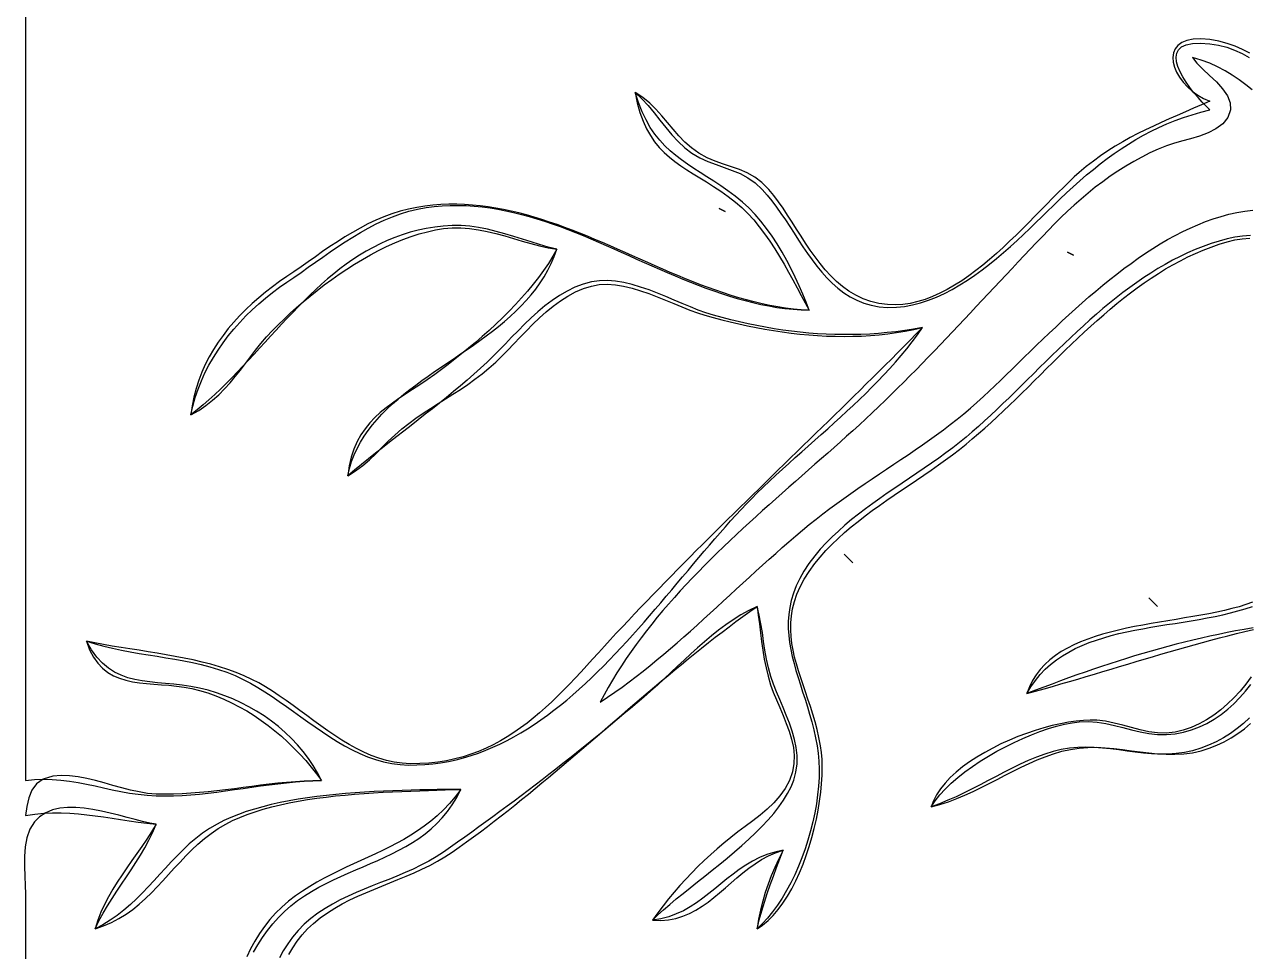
# Model space of a CAD drawing. Extents: x 0 to 411, y 0 to 483.
# Drawn here: x -0.1 to 140.4, y 96.4 to 202.8 of the extents above; entities that cross this region are included whole.
import ezdxf

# ---------------------------------------------------------------- set-up
doc = ezdxf.new("R2010")
doc.units = 0
for name, color, linetype in [('C18', 18, 'CONTINUOUS'), ('C27', 27, 'CONTINUOUS'), ('C39', 39, 'CONTINUOUS'), ('C49', 49, 'CONTINUOUS'), ('C59', 59, 'CONTINUOUS'), ('C7', 7, 'CONTINUOUS')]:
    doc.layers.add(name, color=color, linetype=linetype)

msp = doc.modelspace()

# ---------------------------------------------------------------- linework, layer by layer
at = {"layer": 'C18'}
msp.add_lwpolyline([(0, 483), (0, 116), (1.0402, 116.1177), (2.0642, 116.1608), (3.0745, 116.1387), (4.0734, 116.0609), (5.0634, 115.9371), (6.0468, 115.7767), (7.0261, 115.5892), (8.0037, 115.3843), (8.9819, 115.1713), (9.9632, 114.96), (10.9499, 114.7597), (11.9446, 114.58), (12.9496, 114.4304), (13.9672, 114.3206), (15, 114.26), (15.997, 114.2452), (16.9945, 114.2618), (17.9924, 114.3061), (18.9907, 114.3749), (19.9893, 114.4645), (20.9883, 114.5718), (21.9877, 114.6931), (22.9874, 114.825), (23.9873, 114.9642), (24.9876, 115.1073), (25.9881, 115.2507), (26.9889, 115.391), (27.9899, 115.5249), (28.9912, 115.6488), (29.9926, 115.7594), (30.9942, 115.8533), (31.996, 115.9269), (32.9979, 115.977), (34, 116), (33.5476, 116.8781), (33.0414, 117.7297), (32.4844, 118.5535), (31.8794, 119.3479), (31.2293, 120.1117), (30.5371, 120.8434), (29.8056, 121.5415), (29.0378, 122.2048), (28.2365, 122.8318), (27.4047, 123.421), (26.5453, 123.9712), (25.6612, 124.4808), (24.7552, 124.9486), (23.8303, 125.373), (22.8895, 125.7527), (21.9355, 126.0863), (20.9714, 126.3723), (20, 126.6095), (18.9843, 126.8037), (17.992, 126.9489), (17.0237, 127.0596), (16.0804, 127.1503), (15.1627, 127.2357), (14.2716, 127.3304), (13.4078, 127.449), (12.5722, 127.6061), (11.7656, 127.8162), (10.9888, 128.094), (10.2427, 128.4541), (9.528, 128.9111), (8.8455, 129.4796), (8.1961, 130.1742), (7.5807, 131.0094), (7, 132), (7.99, 131.6952), (8.9902, 131.427), (9.9988, 131.1898), (11.0142, 130.978), (12.0346, 130.7863), (13.0585, 130.6092), (14.0841, 130.4411), (15.1097, 130.2766), (16.1338, 130.1102), (17.1545, 129.9365), (18.1702, 129.7498), (19.1793, 129.5448), (20.18, 129.316), (21.1708, 129.0579), (22.1498, 128.7649), (23.1154, 128.4317), (24.0661, 128.0528), (25, 127.6226), (25.8392, 127.1838), (26.672, 126.7058), (27.4995, 126.1941), (28.3232, 125.6547), (29.1443, 125.0932), (29.9642, 124.5156), (30.7842, 123.9275), (31.6056, 123.3348), (32.4298, 122.7432), (33.2581, 122.1586), (34.0918, 121.5867), (34.9323, 121.0334), (35.7808, 120.5043), (36.6387, 120.0054), (37.5074, 119.5424), (38.3881, 119.121), (39.2822, 118.7471), (40.191, 118.4265), (41.1159, 118.1649), (42.0581, 117.9682), (43.019, 117.842), (44, 117.7924), (44.9371, 117.8026), (45.8619, 117.8509), (46.7748, 117.9363), (47.676, 118.0576), (48.5656, 118.214), (49.4439, 118.4044), (50.3112, 118.6278), (51.1676, 118.8832), (52.0133, 119.1695), (52.8487, 119.4858), (53.674, 119.8311), (54.4893, 120.2044), (55.2949, 120.6046), (56.091, 121.0307), (56.8778, 121.4817), (57.6557, 121.9567), (58.4248, 122.4546), (59.1853, 122.9744), (59.9375, 123.515), (60.6815, 124.0756), (61.4177, 124.655), (62.1463, 125.2523), (62.8674, 125.8664), (63.5813, 126.4964), (64.2883, 127.1413), (64.9885, 127.7999), (65.6822, 128.4714), (66.3697, 129.1547), (67.0511, 129.8488), (67.7267, 130.5526), (68.3966, 131.2653), (69.0613, 131.9857), (69.7207, 132.7129), (70.3753, 133.4459), (71.0252, 134.1836), (71.6706, 134.925), (72.3119, 135.6692), (72.9491, 136.4151), (73.5825, 137.1617), (74.2124, 137.908), (74.839, 138.653), (75.4626, 139.3957), (76.0832, 140.1351), (76.7013, 140.8701), (77.3169, 141.5998), (77.9304, 142.3231), (78.5419, 143.0391), (79.1517, 143.7467), (79.7601, 144.445), (80.3672, 145.1328), (80.9732, 145.8093), (81.5785, 146.4733), (82.1831, 147.1239), (82.7875, 147.7601), (83.3917, 148.3809), (83.9961, 148.9853), (84.7154, 149.6861), (85.4412, 150.3783), (86.1727, 151.063), (86.9087, 151.7412), (87.6485, 152.414), (88.3911, 153.0824), (89.1355, 153.7475), (89.881, 154.4104), (90.6264, 155.0722), (91.371, 155.7338), (92.1138, 156.3964), (92.8538, 157.0611), (93.5902, 157.7289), (94.322, 158.4008), (95.0483, 159.078), (95.7682, 159.7614), (96.4808, 160.4522), (97.1851, 161.1515), (97.8802, 161.8603), (98.5652, 162.5796), (99.2392, 163.3105), (99.9013, 164.0541), (100.5504, 164.8115), (101.1858, 165.5837), (101.8065, 166.3718), (102.4115, 167.1769), (103, 168), (101.9835, 167.8224), (100.9695, 167.6675), (99.9579, 167.535), (98.9486, 167.4246), (97.9412, 167.3361), (96.9359, 167.269), (95.9323, 167.2233), (94.9303, 167.1985), (93.9298, 167.1944), (92.9306, 167.2107), (91.9326, 167.2472), (90.9357, 167.3036), (89.9397, 167.3796), (88.9444, 167.4748), (87.9497, 167.5891), (86.9554, 167.7222), (85.9615, 167.8737), (84.9677, 168.0434), (83.9739, 168.231), (82.98, 168.4363), (81.9858, 168.6589), (80.9911, 168.8986), (79.9959, 169.1551), (79, 169.4282), (78.1393, 169.697), (77.2536, 170.0171), (76.3463, 170.3762), (75.4208, 170.762), (74.4804, 171.1622), (73.5285, 171.5644), (72.5685, 171.9563), (71.6037, 172.3256), (70.6375, 172.6599), (69.6733, 172.947), (68.7145, 173.1745), (67.7643, 173.3301), (66.8263, 173.4015), (65.9037, 173.3762), (65, 173.2422), (64.034, 172.9809), (63.1005, 172.6274), (62.1974, 172.1913), (61.3226, 171.6824), (60.4743, 171.1103), (59.6503, 170.4846), (58.8487, 169.8152), (58.0674, 169.1116), (57.3045, 168.3835), (56.5579, 167.6406), (55.8257, 166.8926), (55.1058, 166.1492), (54.3962, 165.42), (53.6949, 164.7148), (53, 164.0432), (52.2511, 163.3493), (51.49, 162.6641), (50.7176, 161.9868), (49.9353, 161.3168), (49.144, 160.6534), (48.3451, 159.9957), (47.5396, 159.3431), (46.7287, 158.695), (45.9135, 158.0505), (45.0953, 157.4089), (44.2753, 156.7697), (43.4544, 156.1319), (42.634, 155.495), (41.8151, 154.8582), (40.999, 154.2208), (40.1867, 153.5821), (39.3796, 152.9414), (38.5786, 152.2979), (37.785, 151.651), (37, 151), (37.1973, 151.8276), (37.4446, 152.6244), (37.7394, 153.3919), (38.0794, 154.1317), (38.4622, 154.8452), (38.8853, 155.5342), (39.3465, 156.2), (39.8434, 156.8443), (40.3735, 157.4687), (40.9346, 158.0745), (41.5242, 158.6635), (42.1399, 159.2372), (42.7794, 159.797), (43.4404, 160.3446), (44.1203, 160.8816), (44.817, 161.4094), (45.5279, 161.9295), (46.2508, 162.4437), (46.9831, 162.9533), (47.7227, 163.4601), (48.467, 163.9654), (49.2138, 164.4709), (49.9606, 164.978), (50.7051, 165.4885), (51.4448, 166.0037), (52.1775, 166.5253), (52.9007, 167.0548), (53.6121, 167.5938), (54.3093, 168.1438), (54.9899, 168.7063), (55.6516, 169.2829), (56.2919, 169.8752), (56.9086, 170.4847), (57.4991, 171.1129), (58.0612, 171.7615), (58.5925, 172.4319), (59.0906, 173.1257), (59.5531, 173.8444), (59.9777, 174.5897), (60.3619, 175.363), (60.7035, 176.1659), (61, 177), (60.023, 177.2462), (59.0398, 177.5267), (58.0511, 177.8302), (57.0574, 178.1453), (56.0593, 178.4607), (55.0574, 178.765), (54.0523, 179.0468), (53.0446, 179.2948), (52.0349, 179.4976), (51.0239, 179.6439), (50.012, 179.7223), (49, 179.7214), (47.9809, 179.653), (46.9889, 179.5397), (46.0231, 179.3831), (45.0825, 179.1848), (44.1661, 178.9465), (43.2729, 178.67), (42.4019, 178.3569), (41.5522, 178.0089), (40.7227, 177.6277), (39.9125, 177.215), (39.1207, 176.7725), (38.3461, 176.3018), (37.5879, 175.8047), (36.845, 175.2828), (36.1165, 174.7378), (35.4014, 174.1715), (34.6987, 173.5854), (34.0074, 172.9814), (33.3265, 172.361), (32.6551, 171.726), (31.9922, 171.078), (31.3368, 170.4188), (30.6879, 169.75), (30.0445, 169.0734), (29.4056, 168.3905), (28.7703, 167.7032), (28.1376, 167.013), (27.5065, 166.3217), (26.876, 165.6309), (26.2451, 164.9424), (25.6129, 164.2578), (24.9783, 163.5789), (24.3404, 162.9073), (23.6982, 162.2446), (23.0508, 161.5927), (22.397, 160.9531), (21.736, 160.3276), (21.0668, 159.7178), (20.3884, 159.1255), (19.6998, 158.5523), (19, 158), (19.2264, 158.9985), (19.5033, 159.9776), (19.8285, 160.9369), (20.2002, 161.8758), (20.6164, 162.7939), (21.0751, 163.6908), (21.5744, 164.566), (22.1122, 165.419), (22.6867, 166.2495), (23.2959, 167.0569), (23.9378, 167.8409), (24.6104, 168.601), (25.3118, 169.3366), (26.04, 170.0475), (26.7931, 170.733), (27.569, 171.3929), (28.3659, 172.0266), (29.1817, 172.6336), (30.0146, 173.2137), (30.828, 173.7696), (31.6471, 174.3416), (32.4724, 174.9251), (33.3046, 175.5152), (34.1441, 176.107), (34.9916, 176.6959), (35.8477, 177.277), (36.713, 177.8456), (37.588, 178.3968), (38.4734, 178.9258), (39.3697, 179.428), (40.2776, 179.8983), (41.1975, 180.3322), (42.1302, 180.7248), (43.0762, 181.0712), (44.0361, 181.3668), (45.0105, 181.6067), (46, 181.7862), (46.9333, 181.9049), (47.8621, 181.9852), (48.7865, 182.0286), (49.7068, 182.0364), (50.6232, 182.0103), (51.5357, 181.9518), (52.4447, 181.8623), (53.3504, 181.7433), (54.2528, 181.5963), (55.1523, 181.4229), (56.049, 181.2245), (56.9431, 181.0026), (57.8348, 180.7588), (58.7244, 180.4945), (59.6119, 180.2112), (60.4976, 179.9105), (61.3818, 179.5937), (62.2645, 179.2625), (63.146, 178.9184), (64.0265, 178.5628), (64.9061, 178.1972), (65.7852, 177.8231), (66.6638, 177.442), (67.5422, 177.0555), (68.4205, 176.665), (69.299, 176.272), (70.1779, 175.8781), (71.0573, 175.4847), (71.9375, 175.0933), (72.8186, 174.7054), (73.7008, 174.3226), (74.5844, 173.9462), (75.4695, 173.5779), (76.3564, 173.2192), (77.2452, 172.8714), (78.1361, 172.5362), (79.0293, 172.215), (79.925, 171.9093), (80.8234, 171.6206), (81.7248, 171.3504), (82.6292, 171.1003), (83.537, 170.8717), (84.4482, 170.6661), (85.3631, 170.485), (86.2819, 170.33), (87.2048, 170.2025), (88.132, 170.1039), (89.0636, 170.0359), (90, 170), (89.6435, 170.9169), (89.2573, 171.8579), (88.8414, 172.8159), (88.3958, 173.7834), (87.9206, 174.7535), (87.4159, 175.7187), (86.8817, 176.6719), (86.318, 177.6059), (85.7249, 178.5134), (85.1025, 179.3872), (84.4508, 180.2201), (83.7697, 181.0049), (83.0595, 181.7343), (82.3202, 182.4012), (81.4747, 183.0834), (80.6435, 183.7059), (79.8278, 184.2787), (79.0291, 184.8121), (78.2486, 185.3162), (77.4878, 185.8013), (76.7479, 186.2774), (76.0304, 186.7548), (75.3366, 187.2436), (74.6678, 187.754), (74.0255, 188.2963), (73.4109, 188.8805), (72.8254, 189.5168), (72.2704, 190.2155), (71.7472, 190.9867), (71.2572, 191.8406), (70.8018, 192.7873), (70.3822, 193.837), (70, 195), (70.7689, 194.2818), (71.4909, 193.4979), (72.1813, 192.6704), (72.8557, 191.8212), (73.5295, 190.9725), (74.2182, 190.1462), (74.9373, 189.3645), (75.7022, 188.6495), (76.5285, 188.0231), (77.4378, 187.4906), (78.3612, 187.067), (79.2915, 186.7129), (80.2213, 186.3892), (81.1435, 186.0565), (82.0507, 185.6757), (82.9357, 185.2074), (83.7913, 184.6126), (84.6103, 183.8518), (85.1692, 183.2193), (85.7097, 182.5486), (86.2351, 181.8456), (86.749, 181.1163), (87.2549, 180.367), (87.7563, 179.6034), (88.2566, 178.8318), (88.7594, 178.0582), (89.2683, 177.2885), (89.7866, 176.5289), (90.3178, 175.7854), (90.8656, 175.064), (91.4334, 174.3707), (92.0247, 173.7117), (92.6429, 173.0929), (93.2917, 172.5204), (93.9745, 172.0003), (94.6947, 171.5385), (95.456, 171.1412), (96.2618, 170.8144), (97.1155, 170.564), (98.0208, 170.3962), (98.9811, 170.317), (100, 170.3325), (100.9341, 170.4288), (101.8638, 170.5989), (102.7881, 170.838), (103.706, 171.1412), (104.6165, 171.5037), (105.5187, 171.9204), (106.4114, 172.3866), (107.2938, 172.8973), (108.1649, 173.4478), (109.0235, 174.033), (109.8688, 174.6483), (110.6997, 175.2885), (111.5153, 175.949), (112.3145, 176.6248), (113.0964, 177.311), (113.8599, 178.0027), (114.6041, 178.6952), (115.3279, 179.3834), (116.0304, 180.0626), (116.7106, 180.7278), (117.3674, 181.3742), (118, 181.9969), (118.764, 182.7392), (119.5284, 183.4636), (120.2944, 184.1696), (121.0637, 184.8565), (121.8375, 185.5236), (122.6172, 186.1704), (123.4044, 186.7962), (124.2005, 187.4004), (125.0068, 187.9823), (125.8247, 188.5413), (126.6558, 189.0768), (127.5014, 189.5882), (128.363, 190.0748), (129.2419, 190.536), (130.1396, 190.9711), (131.0575, 191.3796), (131.997, 191.7608), (132.9596, 192.1141), (133.9467, 192.4387), (134.9597, 192.7343), (136, 193), (135.5744, 193.4126), (135.1175, 193.8861), (134.6446, 194.4091), (134.1709, 194.9705), (133.7118, 195.5591), (133.2824, 196.1637), (132.898, 196.7731), (132.574, 197.3761), (132.3255, 197.9615), (132.1678, 198.5181), (132.1163, 199.0348), (132.1861, 199.5003), (132.3925, 199.9034), (132.7508, 200.2329), (133.2763, 200.4778), (133.9842, 200.6266), (134.8898, 200.6684), (136.0084, 200.5918), (136.9991, 200.4312), (137.9412, 200.1854), (138.8391, 199.8624), (139.6974, 199.4703), (140.5205, 199.0171)], dxfattribs=at)
at = {"layer": 'C27'}
msp.add_lwpolyline([(129, 137), (130, 136), (129, 137)], dxfattribs=at)
at = {"layer": 'C39'}
for points in [[(79.6667, 181.6667), (80.3333, 181.3333), (79.6666, 181.6666)], [(140.6612, 178.5839), (139.7623, 178.5155), (138.8748, 178.3877), (138, 178.1967), (137.0596, 177.9353), (136.1342, 177.6413), (135.2232, 177.316), (134.3263, 176.9606), (133.4428, 176.5764), (132.5724, 176.1646), (131.7145, 175.7265), (130.8686, 175.2635), (130.0344, 174.7767), (129.2112, 174.2675), (128.3986, 173.7371), (127.5962, 173.1867), (126.8034, 172.6177), (126.0198, 172.0313), (125.2449, 171.4288), (124.4782, 170.8115), (123.7192, 170.1806), (122.9674, 169.5374), (122.2224, 168.8832), (121.4837, 168.2192), (120.7508, 167.5467), (120.0231, 166.867), (119.3004, 166.1814), (118.5819, 165.4911), (117.8674, 164.7974), (117.1562, 164.1015), (116.4479, 163.4048), (115.7421, 162.7085), (115.0382, 162.0138), (114.3357, 161.3221), (113.6343, 160.6346), (112.9333, 159.9526), (112.2323, 159.2774), (111.5309, 158.6102), (110.8285, 157.9522), (110.1247, 157.3049), (109.419, 156.6694), (108.7109, 156.047), (108, 155.439), (107.2468, 154.8209), (106.4715, 154.2144), (105.6769, 153.6178), (104.8657, 153.0292), (104.0407, 152.4469), (103.2048, 151.8692), (102.3608, 151.2943), (101.5115, 150.7205), (100.6596, 150.146), (99.8081, 149.569), (98.9598, 148.9878), (98.1173, 148.4006), (97.2836, 147.8057), (96.4615, 147.2014), (95.6537, 146.5858), (94.8631, 145.9573), (94.0926, 145.314), (93.3448, 144.6543), (92.6226, 143.9763), (91.9289, 143.2784), (91.2665, 142.5587), (90.6381, 141.8155), (89.9649, 140.929), (89.3873, 140.0575), (88.9002, 139.1997), (88.4984, 138.354), (88.1769, 137.5191), (87.9306, 136.6937), (87.7543, 135.8762), (87.6429, 135.0653), (87.5914, 134.2596), (87.5945, 133.4577), (87.6473, 132.6582), (87.7445, 131.8597), (87.8811, 131.0607), (88.0519, 130.26), (88.2519, 129.456), (88.476, 128.6475), (88.719, 127.8329), (88.9757, 127.0109), (89.2412, 126.1801), (89.5103, 125.3391), (89.7779, 124.4864), (90.0389, 123.6208), (90.2881, 122.7407), (90.5205, 121.8448), (90.7309, 120.9317), (90.9143, 120), (91.0388, 119.1424), (91.1149, 118.2447), (91.1439, 117.3118), (91.1273, 116.3488), (91.0664, 115.3606), (90.9627, 114.3524), (90.8176, 113.329), (90.6324, 112.2956), (90.4085, 111.2571), (90.1474, 110.2186), (89.8504, 109.185), (89.519, 108.1615), (89.1545, 107.1531), (88.7584, 106.1647), (88.332, 105.2013), (87.8768, 104.2681), (87.3941, 103.37), (86.8854, 102.512), (86.352, 101.6992), (85.7954, 100.9366), (85.2169, 100.2291), (84.6179, 99.5819), (84, 99)], [(84, 99), (84.2597, 100.0314), (84.5441, 101.0489), (84.8505, 102.0551), (85.1762, 103.0525), (85.5185, 104.0439), (85.8747, 105.0317), (86.2422, 106.0186), (86.6181, 107.0071), (87, 108), (86.0384, 107.8022), (85.1351, 107.5246), (84.2829, 107.1767), (83.4752, 106.7683), (82.7049, 106.3092), (81.9652, 105.809), (81.2492, 105.2775), (80.5501, 104.7245), (79.8608, 104.1596), (79.1747, 103.5926), (78.4846, 103.0332), (77.7839, 102.4912), (77.0655, 101.9762), (76.3227, 101.498), (75.5484, 101.0664), (74.7359, 100.6911), (73.8783, 100.3817), (72.9686, 100.1481), (72, 100), (72.6064, 100.5845), (73.2665, 101.1832), (73.974, 101.7955), (74.7224, 102.4208), (75.5053, 103.0586), (76.3165, 103.7082), (77.1493, 104.3692), (77.9976, 105.0411), (78.8548, 105.7232), (79.7146, 106.4149), (80.5706, 107.1159), (81.4163, 107.8254), (82.2455, 108.543), (83.0517, 109.2681), (83.8285, 110.0001), (84.5695, 110.7385), (85.2683, 111.4828), (85.9185, 112.2323), (86.5138, 112.9866), (87.0478, 113.7451), (87.5139, 114.5072), (87.906, 115.2723), (88.2175, 116.0401), (88.4745, 116.9848), (88.5948, 117.9275), (88.5947, 118.8674), (88.4906, 119.804), (88.299, 120.7364), (88.0362, 121.6639), (87.7188, 122.5859), (87.363, 123.5015), (86.9853, 124.4102), (86.6022, 125.3111), (86.23, 126.2036), (85.8851, 127.087), (85.5841, 127.9606), (85.3085, 128.9531), (85.0917, 129.9548), (84.9155, 130.9628), (84.7614, 131.9744), (84.6112, 132.9867), (84.4464, 133.997), (84.2488, 135.0023), (84, 136), (83.0625, 135.532), (82.1551, 135.0202), (81.2749, 134.4687), (80.4191, 133.8817), (79.5848, 133.2634), (78.7691, 132.6178), (77.969, 131.9492), (77.1818, 131.2616), (76.4045, 130.5593), (75.6343, 129.8465), (74.8683, 129.1271), (74.1036, 128.4055), (73.3372, 127.6858), (72.5664, 126.9721), (71.7883, 126.2685), (71, 125.5794), (70.2447, 124.9347), (69.4854, 124.2913), (68.7222, 123.6494), (67.9553, 123.009), (67.1848, 122.3702), (66.4108, 121.7332), (65.6336, 121.098), (64.8532, 120.4648), (64.0698, 119.8336), (63.2836, 119.2045), (62.4947, 118.5777), (61.7032, 117.9533), (60.9093, 117.3313), (60.1132, 116.7119), (59.3149, 116.0952), (58.5147, 115.4813), (57.7127, 114.8702), (56.9089, 114.2621), (56.1037, 113.6571), (55.2971, 113.0554), (54.4893, 112.4569), (53.6803, 111.8618), (52.8705, 111.2702), (52.0598, 110.6822), (51.2485, 110.0979), (50.4368, 109.5175), (49.6246, 108.9409), (48.8123, 108.3684), (48, 107.8001), (47.1652, 107.2528), (46.3027, 106.7493), (45.4165, 106.2834), (44.5106, 105.8486), (43.589, 105.4387), (42.6558, 105.0474), (41.715, 104.6685), (40.7707, 104.2955), (39.8268, 103.9222), (38.8875, 103.5423), (37.9567, 103.1495), (37.0384, 102.7375), (36.1369, 102.3), (35.2559, 101.8308), (34.3997, 101.3234), (33.5722, 100.7716), (32.7774, 100.1691), (32.0195, 99.5097), (31.3024, 98.787), (30.674, 98.0455), (30.1128, 97.271), (29.6098, 96.4678), (29.1561, 95.6403)], [(140.9522, 133.5402), (139.9502, 133.3675), (138.9546, 133.1852), (137.9649, 132.9937), (136.9808, 132.7929), (136.0018, 132.5832), (135.0276, 132.3645), (134.0579, 132.1372), (133.0922, 131.9013), (132.1301, 131.657), (131.1713, 131.4045), (130.2154, 131.1438), (129.262, 130.8753), (128.3107, 130.5989), (127.3611, 130.315), (126.4129, 130.0235), (125.4656, 129.7247), (124.5189, 129.4188), (123.5725, 129.1059), (122.6258, 128.7861), (121.6786, 128.4597), (120.7304, 128.1266), (119.7809, 127.7873), (118.8297, 127.4416), (117.8763, 127.0899), (116.9205, 126.7323), (115.9619, 126.3689), (115, 126), (115.4578, 126.778), (115.9605, 127.4984), (116.5056, 128.1639), (117.0911, 128.7773), (117.7147, 129.3413), (118.3741, 129.8587), (119.0673, 130.3322), (119.7919, 130.7647), (120.5458, 131.1588), (121.3268, 131.5174), (122.1326, 131.8432), (122.9611, 132.1389), (123.8099, 132.4075), (124.6771, 132.6515), (125.5602, 132.8738), (126.4571, 133.0771), (127.3656, 133.2642), (128.2835, 133.4379), (129.2086, 133.6009), (130.1386, 133.756), (131.0714, 133.9059), (132.0047, 134.0535), (132.9364, 134.2015), (133.8642, 134.3526), (134.7859, 134.5096), (135.6993, 134.6752), (136.6022, 134.8524), (137.4924, 135.0437), (138.3677, 135.252), (139.2258, 135.48), (140.0646, 135.7305), (140.8819, 136.0063)], [(140.5383, 123.2071), (139.8418, 122.5725), (139.113, 121.9789), (138.3509, 121.4291), (137.5542, 120.926), (136.722, 120.4722), (135.8529, 120.0705), (134.946, 119.7236), (134, 119.4344), (133.0653, 119.2268), (132.1291, 119.0987), (131.1915, 119.0394), (130.2528, 119.0379), (129.3129, 119.0834), (128.3721, 119.1651), (127.4305, 119.2721), (126.4882, 119.3937), (125.5454, 119.5188), (124.6022, 119.6368), (123.6587, 119.7368), (122.7151, 119.8079), (121.7715, 119.8393), (120.828, 119.8201), (119.8849, 119.7396), (118.9421, 119.5868), (118, 119.351), (117.0338, 119.0376), (116.0816, 118.6826), (115.1413, 118.2919), (114.2106, 117.8716), (113.2875, 117.4275), (112.3697, 116.9657), (111.4552, 116.4922), (110.5419, 116.013), (109.6275, 115.534), (108.71, 115.0612), (107.7871, 114.6006), (106.8569, 114.1582), (105.917, 113.74), (104.9654, 113.3519), (104, 113), (104.4549, 113.6781), (104.9959, 114.3559), (105.6155, 115.0301), (106.3064, 115.6974), (107.061, 116.3545), (107.8721, 116.9981), (108.7322, 117.6249), (109.6339, 118.2315), (110.5697, 118.8148), (111.5323, 119.3714), (112.5143, 119.898), (113.5082, 120.3913), (114.5066, 120.848), (115.5022, 121.2649), (116.4874, 121.6385), (117.455, 121.9657), (118.3974, 122.2431), (119.3073, 122.4675), (120.1773, 122.6354), (121, 122.7438), (122.0292, 122.7807), (123.0409, 122.7072), (124.0393, 122.5494), (125.0284, 122.3336), (126.0123, 122.0862), (126.9953, 121.8333), (127.9814, 121.6013), (128.9748, 121.4164), (129.9796, 121.3049), (131, 121.2932), (131.9967, 121.3844), (132.9619, 121.5629), (133.8948, 121.8236), (134.7944, 122.1615), (135.6599, 122.5717), (136.4906, 123.049), (137.2857, 123.5887), (138.0442, 124.1856), (138.7654, 124.8348), (139.4485, 125.5313), (140.0925, 126.2701), (140.6968, 127.0462)], [(26.2049, 96.2948), (26.7023, 97.1537), (27.2368, 97.9853), (27.8088, 98.7864), (28.4186, 99.5541), (29.0663, 100.2854), (29.7524, 100.9772), (30.4771, 101.6267), (31.2405, 102.2306), (32.0432, 102.7862), (32.8607, 103.2903), (33.6899, 103.7598), (34.5281, 104.1994), (35.3731, 104.6139), (36.2224, 105.0081), (37.0736, 105.3867), (37.9244, 105.7546), (38.7724, 106.1166), (39.6151, 106.4773), (40.4502, 106.8417), (41.2752, 107.2144), (42.0879, 107.6003), (42.8857, 108.0042), (43.6663, 108.4308), (44.4274, 108.8849), (45.1664, 109.3713), (45.8811, 109.8949), (46.569, 110.4603), (47.2277, 111.0723), (47.8548, 111.7358), (48.448, 112.4556), (49.0049, 113.2363), (49.523, 114.0828), (50, 115), (49.1234, 114.9888), (48.2122, 114.9773), (47.2693, 114.9642), (46.2977, 114.9485), (45.3002, 114.9292), (44.2798, 114.9052), (43.2395, 114.8754), (42.1822, 114.8387), (41.1109, 114.794), (40.0284, 114.7404), (38.9378, 114.6767), (37.842, 114.6018), (36.7439, 114.5147), (35.6464, 114.4142), (34.5526, 114.2994), (33.4653, 114.1692), (32.3875, 114.0225), (31.3222, 113.8581), (30.2722, 113.6751), (29.2406, 113.4724), (28.2303, 113.2488), (27.2441, 113.0034), (26.2851, 112.7351), (25.3563, 112.4427), (24.4604, 112.1252), (23.6006, 111.7815), (22.7797, 111.4106), (22.0007, 111.0115), (21.1438, 110.5048), (20.3312, 109.9512), (19.5573, 109.3565), (18.8168, 108.7266), (18.1041, 108.0671), (17.4139, 107.3841), (16.7406, 106.6832), (16.0788, 105.9703), (15.4231, 105.2513), (14.768, 104.5318), (14.108, 103.8178), (13.4378, 103.1151), (12.7518, 102.4294), (12.0446, 101.7667), (11.3108, 101.1326), (10.5449, 100.5331), (9.7414, 99.9739), (8.8949, 99.461), (8, 99), (8.4396, 99.9024), (8.9146, 100.7794), (9.4184, 101.6357), (9.9447, 102.4759), (10.4867, 103.3045), (11.038, 104.1261), (11.5921, 104.9454), (12.1424, 105.7668), (12.6824, 106.5952), (13.2057, 107.4349), (13.7056, 108.2906), (14.1756, 109.167), (14.6092, 110.0686), (15, 111), (14.2639, 111.1328), (13.4553, 111.3172), (12.5857, 111.5388), (11.6669, 111.7831), (10.7104, 112.0359), (9.7278, 112.2827), (8.7309, 112.5091), (7.7311, 112.7007), (6.7402, 112.8433), (5.7697, 112.9223), (4.8314, 112.9235), (3.9367, 112.8324), (3.0974, 112.6346), (2.325, 112.3158), (1.6312, 111.8616), (1.0277, 111.2577), (0.509, 110.4173), (0.1699, 109.4489), (-0.0235, 108.3891), (-0.1056, 107.2745), (-0.1102, 106.1417), (-0.0714, 105.0272), (-0.0233, 103.9678), (0, 103), (0, 82)]]:
    msp.add_lwpolyline(points, dxfattribs=at)
at = {"layer": 'C49'}
msp.add_lwpolyline([(119.6667, 176.6667), (120.3333, 176.3333), (119.6666, 176.6666)], dxfattribs=at)
at = {"layer": 'C59'}
for points in [[(140.8437, 195.2852), (140.1083, 195.8745), (139.3502, 196.4403), (138.5635, 196.9765), (137.7425, 197.4769), (136.8815, 197.9356), (135.9746, 198.3464), (135.016, 198.7032), (134, 199), (134.5179, 198.3612), (135.2008, 197.6768), (135.9702, 196.954), (136.7477, 196.1999), (137.4549, 195.4217), (138.0132, 194.6266), (138.3442, 193.8218), (138.3696, 193.0146)], [(138.3695, 193.0146), (138.0427, 192.1322), (137.4688, 191.4131), (136.7009, 190.8326), (135.7922, 190.3658), (134.7959, 189.988), (133.7653, 189.6744), (132.7537, 189.4002), (131.8141, 189.1407), (131, 188.8711), (130.0477, 188.481), (129.1043, 188.05), (128.1709, 187.5807), (127.2487, 187.0758), (126.3388, 186.5377), (125.4424, 185.9692), (124.5605, 185.3727), (123.6945, 184.751), (122.8453, 184.1066), (122.0142, 183.4421), (121.2023, 182.7602), (120.4107, 182.0634), (119.6407, 181.3543), (118.8933, 180.6355), (118.1697, 179.9097), (117.4633, 179.1836), (116.7607, 178.4561), (116.0614, 177.7275), (115.365, 176.9979), (114.6714, 176.2675), (113.98, 175.5364), (113.2907, 174.8048), (112.6031, 174.0728), (111.9168, 173.3408), (111.2316, 172.6087), (110.547, 171.8768), (109.8629, 171.1453), (109.1788, 170.4144), (108.4943, 169.6841), (107.8093, 168.9547), (107.1234, 168.2263), (106.4361, 167.4992), (105.7473, 166.7735), (105.0565, 166.0493), (104.3635, 165.3268), (103.6679, 164.6062), (102.9694, 163.8877), (102.2677, 163.1715), (101.5624, 162.4576), (100.8532, 161.7464), (100.1397, 161.0378), (99.4218, 160.3323), (98.6989, 159.6298), (97.9708, 158.9305), (97.2372, 158.2347), (96.4978, 157.5425), (95.7521, 156.8541), (95, 156.1697), (94.2916, 155.5324), (93.5757, 154.893), (92.853, 154.2512), (92.124, 153.607), (91.3896, 152.9602), (90.6503, 152.3105), (89.9068, 151.658), (89.1597, 151.0024), (88.4099, 150.3436), (87.6578, 149.6815), (86.9043, 149.0159), (86.1499, 148.3466), (85.3953, 147.6735), (84.6413, 146.9965), (83.8884, 146.3155), (83.1374, 145.6302), (82.3888, 144.9405), (81.6434, 144.2464), (80.9019, 143.5475), (80.1649, 142.8439), (79.4331, 142.1353), (78.7072, 141.4217), (77.9877, 140.7027), (77.2755, 139.9784), (76.5711, 139.2486), (75.8753, 138.5131), (75.1886, 137.7718), (74.5118, 137.0245), (73.8456, 136.2711), (73.1906, 135.5114), (72.5474, 134.7453), (71.9168, 133.9727), (71.2995, 133.1934), (70.696, 132.4072), (70.107, 131.6141), (69.5333, 130.8138), (68.9755, 130.0062), (68.4343, 129.1913), (67.9103, 128.3687), (67.4042, 127.5385), (66.9166, 126.7003), (66.4483, 125.8542), (66, 125), (66.8427, 125.5673), (67.6759, 126.1475), (68.5, 126.7397), (69.3155, 127.3432), (70.123, 127.9574), (70.9229, 128.5816), (71.7159, 129.215), (72.5023, 129.857), (73.2828, 130.5069), (74.0579, 131.1639), (74.828, 131.8274), (75.5937, 132.4967), (76.3556, 133.1711), (77.1141, 133.8499), (77.8697, 134.5323), (78.6231, 135.2178), (79.3746, 135.9055), (80.1249, 136.5948), (80.8745, 137.2851), (81.6238, 137.9755), (82.3733, 138.6654), (83.1238, 139.3542), (83.8755, 140.041), (84.6291, 140.7253), (85.3851, 141.4063), (86.1439, 142.0833), (86.9062, 142.7556), (87.6724, 143.4225), (88.4431, 144.0834), (89.2188, 144.7375), (90, 145.3842), (90.7776, 146.0106), (91.5638, 146.6236), (92.3578, 147.2245), (93.1586, 147.8146), (93.9654, 148.3953), (94.7773, 148.9678), (95.5934, 149.5337), (96.4129, 150.0941), (97.2348, 150.6504), (98.0582, 151.204), (98.8824, 151.7562), (99.7063, 152.3083), (100.5292, 152.8617), (101.3502, 153.4177), (102.1683, 153.9777), (102.9827, 154.543), (103.7925, 155.1149), (104.5968, 155.6948), (105.3948, 156.2839), (106.1855, 156.8838), (106.9682, 157.4956), (107.7418, 158.1207), (108.5056, 158.7605), (109.2586, 159.4163), (110, 160.0895), (110.6419, 160.6898), (111.2933, 161.3071), (111.9541, 161.94), (112.6242, 162.5868), (113.3034, 163.2459), (113.9915, 163.9156), (114.6885, 164.5944), (115.3943, 165.2806), (116.1087, 165.9728), (116.8315, 166.6691), (117.5627, 167.3682), (118.3022, 168.0682), (119.0497, 168.7677), (119.8052, 169.4651), (120.5686, 170.1587), (121.3397, 170.8469), (122.1184, 171.5281), (122.9045, 172.2008), (123.698, 172.8632), (124.4987, 173.5139), (125.3065, 174.1512), (126.1212, 174.7735), (126.9428, 175.3792), (127.7711, 175.9666), (128.6059, 176.5343), (129.4472, 177.0805), (130.2949, 177.6037), (131.1487, 178.1023), (132.0086, 178.5746), (132.8745, 179.0191), (133.7461, 179.4342), (134.6235, 179.8182), (135.5064, 180.1695), (136.3947, 180.4866), (137.2884, 180.7679), (138.1872, 181.0116), (139.0911, 181.2163), (140, 181.3804), (140.9304, 181.4895)], [(94, 142), (95, 141), (94, 142)]]:
    msp.add_lwpolyline(points, dxfattribs=at)
at = {"layer": 'C7'}
for points in [[(140.5956, 199.4914), (139.7611, 199.9301), (138.8894, 200.3132), (137.976, 200.6342), (137.0162, 200.8864), (136.0054, 201.0632), (134.9625, 201.1467), (134.0797, 201.1087), (133.3499, 200.9614), (132.766, 200.7172), (132.3212, 200.3883), (132.0083, 199.987), (131.8204, 199.5256), (131.7505, 199.0164), (131.7916, 198.4717), (131.9367, 197.9038), (132.1787, 197.325), (132.5107, 196.7475), (132.9257, 196.1837), (133.4166, 195.6459), (133.9765, 195.1463), (134.5984, 194.6973), (135.2752, 194.311), (136, 194), (135.0551, 193.583), (134.1158, 193.1741), (133.1827, 192.7701), (132.256, 192.3678), (131.3363, 191.9639), (130.424, 191.5551), (129.5195, 191.1383), (128.6232, 190.7102), (127.7356, 190.2675), (126.8572, 189.8071), (125.9883, 189.3257), (125.1294, 188.82), (124.2809, 188.2868), (123.4433, 187.723), (122.6169, 187.1252), (121.8024, 186.4902), (121, 185.8148), (120.421, 185.2946), (119.8244, 184.7346), (119.2106, 184.1391), (118.5803, 183.5126), (117.9339, 182.8594), (117.272, 182.1839), (116.595, 181.4907), (115.9037, 180.7839), (115.1984, 180.0682), (114.4798, 179.3478), (113.7483, 178.6272), (113.0045, 177.9108), (112.249, 177.203), (111.4823, 176.5082), (110.7048, 175.8308), (109.9172, 175.1752), (109.12, 174.5459), (108.3138, 173.9472), (107.499, 173.3835), (106.6762, 172.8593), (105.8459, 172.3789), (105.0088, 171.9468), (104.1652, 171.5674), (103.3158, 171.245), (102.4611, 170.9841), (101.6016, 170.7891), (100.7379, 170.6644), (99.8705, 170.6144), (99, 170.6435), (97.9972, 170.776), (97.0558, 171.0026), (96.1717, 171.3162), (95.3408, 171.7099), (94.5589, 172.1765), (93.8219, 172.7092), (93.1258, 173.3008), (92.4664, 173.9445), (91.8396, 174.6331), (91.2413, 175.3596), (90.6674, 176.1171), (90.1138, 176.8985), (89.5763, 177.6969), (89.0509, 178.5052), (88.5335, 179.3163), (88.0199, 180.1234), (87.506, 180.9193), (86.9877, 181.6972), (86.461, 182.4498), (85.9217, 183.1704), (85.3657, 183.8518), (84.569, 184.6517), (83.734, 185.271), (82.8668, 185.7512), (81.9735, 186.1335), (81.0602, 186.4593), (80.133, 186.7698), (79.1979, 187.1064), (78.2611, 187.5103), (77.3287, 188.0231), (76.4847, 188.6234), (75.7239, 189.2947), (75.0243, 190.0184), (74.364, 190.7762), (73.7211, 191.5494), (73.0736, 192.3196), (72.3997, 193.0682), (71.6774, 193.7768), (70.8848, 194.4269), (70, 195), (70.2568, 193.7867), (70.5634, 192.6954), (70.9177, 191.7154), (71.3178, 190.8359), (71.7619, 190.0463), (72.2481, 189.3356), (72.7744, 188.6932), (73.3389, 188.1084), (73.9399, 187.5704), (74.5753, 187.0685), (75.2433, 186.5918), (75.942, 186.1298), (76.6694, 185.6716), (77.4237, 185.2064), (78.2031, 184.7237), (79.0055, 184.2125), (79.8291, 183.6622), (80.672, 183.062), (81.5324, 182.4012), (82.2582, 181.7771), (82.9533, 181.0961), (83.6194, 180.3646), (84.2584, 179.5891), (84.8719, 178.7761), (85.4618, 177.9319), (86.0299, 177.0631), (86.5779, 176.1761), (87.1075, 175.2774), (87.6206, 174.3733), (88.119, 173.4705), (88.6043, 172.5753), (89.0784, 171.6941), (89.543, 170.8335), (90, 170), (89.0876, 170.0548), (88.1792, 170.1389), (87.2746, 170.2507), (86.3737, 170.389), (85.4762, 170.5523), (84.582, 170.7394), (83.691, 170.9489), (82.8029, 171.1794), (81.9176, 171.4296), (81.0349, 171.6981), (80.1546, 171.9836), (79.2766, 172.2847), (78.4006, 172.6), (77.5265, 172.9283), (76.6542, 173.2682), (75.7834, 173.6182), (74.914, 173.9771), (74.0458, 174.3436), (73.1787, 174.7161), (72.3124, 175.0935), (71.4468, 175.4743), (70.5817, 175.8572), (69.7169, 176.2409), (68.8523, 176.6239), (67.9876, 177.005), (67.1228, 177.3827), (66.2576, 177.7558), (65.3919, 178.1229), (64.5255, 178.4826), (63.6581, 178.8336), (62.7898, 179.1745), (61.9201, 179.5039), (61.0491, 179.8206), (60.1765, 180.1231), (59.3021, 180.4102), (58.4258, 180.6804), (57.5474, 180.9324), (56.6667, 181.1648), (55.7836, 181.3764), (54.8978, 181.5657), (54.0092, 181.7314), (53.1177, 181.8722), (52.223, 181.9866), (51.3249, 182.0734), (50.4234, 182.1312), (49.5182, 182.1586), (48.6091, 182.1542), (47.696, 182.1168), (46.7787, 182.045), (45.8571, 181.9374), (44.9309, 181.7927), (44, 181.6095), (43.0299, 181.3675), (42.0773, 181.0705), (41.1412, 180.7233), (40.2204, 180.3309), (39.3142, 179.898), (38.4213, 179.4296), (37.541, 178.9305), (36.6721, 178.4056), (35.8137, 177.8597), (34.9647, 177.2977), (34.1243, 176.7245), (33.2913, 176.1449), (32.4648, 175.5638), (31.6439, 174.9861), (30.8275, 174.4166), (30.0146, 173.8603), (29.178, 173.2799), (28.3587, 172.6796), (27.559, 172.059), (26.7808, 171.4176), (26.0264, 170.7551), (25.2979, 170.0711), (24.5973, 169.3651), (23.9268, 168.6367), (23.2885, 167.8855), (22.6845, 167.111), (22.117, 166.313), (21.588, 165.491), (21.0998, 164.6445), (20.6544, 163.7731), (20.2539, 162.8765), (19.9005, 161.9542), (19.5963, 161.0058), (19.3434, 160.0309), (19.1439, 159.0291), (19, 158), (19.9033, 158.5054), (20.7318, 159.0595), (21.4952, 159.6572), (22.2031, 160.2935), (22.8655, 160.9634), (23.4918, 161.6619), (24.092, 162.3839), (24.6756, 163.1244), (25.2525, 163.8784), (25.8323, 164.6409), (26.4248, 165.4068), (27.0398, 166.1711), (27.6868, 166.9289), (28.3757, 167.6751), (29.0213, 168.3305), (29.6983, 168.991), (30.4048, 169.6539), (31.139, 170.3167), (31.8993, 170.9766), (32.6837, 171.6311), (33.4906, 172.2775), (34.3181, 172.9132), (35.1645, 173.5356), (36.028, 174.1421), (36.9068, 174.7299), (37.7992, 175.2966), (38.7033, 175.8394), (39.6173, 176.3557), (40.5396, 176.843), (41.4683, 177.2985), (42.4017, 177.7196), (43.3379, 178.1038), (44.2753, 178.4484), (45.2119, 178.7507), (46.1461, 179.0081), (47.076, 179.2181), (48, 179.378), (48.9993, 179.4719), (50.0017, 179.472), (51.0062, 179.3913), (52.0122, 179.2428), (53.0188, 179.0394), (54.0253, 178.7943), (55.0308, 178.5203), (56.0345, 178.2306), (57.0358, 177.938), (58.0338, 177.6557), (59.0276, 177.3966), (60.0166, 177.1737), (61, 177), (60.5424, 176.1881), (60.0394, 175.3785), (59.4943, 174.5726), (58.9104, 173.7715), (58.2911, 172.9764), (57.6396, 172.1887), (56.9593, 171.4097), (56.2534, 170.6404), (55.5254, 169.8823), (54.7785, 169.1365), (54.016, 168.4044), (53.2413, 167.6871), (52.4576, 166.9859), (51.6683, 166.3021), (50.8767, 165.6369), (50.086, 164.9916), (49.2997, 164.3674), (48.5211, 163.7656), (47.7534, 163.1874), (47, 162.6342), (46.1346, 162.0224), (45.2859, 161.4469), (44.4576, 160.8984), (43.6532, 160.3679), (42.8763, 159.8465), (42.1305, 159.325), (41.4193, 158.7945), (40.7463, 158.2458), (40.1152, 157.6699), (39.5294, 157.0579), (38.9925, 156.4005), (38.5082, 155.6889), (38.08, 154.914), (37.7115, 154.0667), (37.4063, 153.1379), (37.1679, 152.1187), (37, 151), (37.9064, 151.5638), (38.729, 152.1809), (39.4913, 152.8399), (40.2163, 153.5295), (40.9273, 154.2384), (41.6476, 154.9552), (42.4004, 155.6686), (43.2091, 156.3672), (44.019, 157.001), (44.8443, 157.6026), (45.6818, 158.1787), (46.5281, 158.7363), (47.38, 159.282), (48.2342, 159.8227), (49.0873, 160.3654), (49.9361, 160.9167), (50.7773, 161.4836), (51.6075, 162.0729), (52.4236, 162.6913), (53.2222, 163.3458), (54, 164.0432), (54.686, 164.7087), (55.3793, 165.4123), (56.0817, 166.1428), (56.7955, 166.8891), (57.5225, 167.64), (58.2648, 168.3846), (59.0245, 169.1116), (59.8036, 169.8101), (60.6042, 170.4688), (61.4282, 171.0766), (62.2778, 171.6226), (63.1549, 172.0954), (64.0616, 172.4842), (65, 172.7777), (65.8911, 172.9364), (66.8058, 172.9769), (67.7397, 172.9133), (68.6882, 172.7601), (69.6469, 172.5313), (70.6114, 172.2413), (71.5772, 171.9043), (72.5398, 171.5346), (73.4949, 171.1464), (74.4378, 170.7541), (75.3643, 170.3719), (76.2698, 170.0139), (77.1498, 169.6946), (78, 169.4282), (78.9688, 169.1613), (79.9441, 168.9064), (80.9251, 168.6641), (81.9115, 168.4351), (82.9027, 168.2202), (83.8983, 168.0201), (84.8978, 167.8355), (85.9007, 167.6672), (86.9066, 167.5158), (87.9148, 167.3822), (88.925, 167.267), (89.9367, 167.171), (90.9493, 167.0949), (91.9624, 167.0395), (92.9755, 167.0054), (93.9881, 166.9934), (94.9998, 167.0042), (96.01, 167.0386), (97.0183, 167.0972), (98.0241, 167.1809), (99.027, 167.2903), (100.0266, 167.4262), (101.0222, 167.5893), (102.0135, 167.7803), (103, 168), (102.2879, 167.2751), (101.5745, 166.5521), (100.8599, 165.8309), (100.1439, 165.1114), (99.4269, 164.3935), (98.7087, 163.6771), (97.9896, 162.9621), (97.2695, 162.2484), (96.5486, 161.5358), (95.8269, 160.8244), (95.1044, 160.114), (94.3814, 159.4045), (93.6577, 158.6958), (92.9336, 157.9879), (92.209, 157.2805), (91.4841, 156.5737), (90.7589, 155.8673), (90.0335, 155.1613), (89.308, 154.4554), (88.5824, 153.7498), (87.8568, 153.0441), (87.1313, 152.3384), (86.406, 151.6326), (85.6809, 150.9265), (84.9561, 150.22), (84.2316, 149.5132), (83.5077, 148.8057), (82.7842, 148.0977), (82.0613, 147.3889), (81.3391, 146.6793), (80.6177, 145.9687), (79.8971, 145.2572), (79.1773, 144.5445), (78.4585, 143.8306), (77.7407, 143.1154), (77.0241, 142.3987), (76.3086, 141.6806), (75.5943, 140.9609), (74.8814, 140.2394), (74.1699, 139.5162), (73.4599, 138.7911), (72.7513, 138.064), (72.0444, 137.3348), (71.3392, 136.6034), (70.6358, 135.8697), (69.9341, 135.1337), (69.2344, 134.3952), (68.5367, 133.6541), (67.841, 132.9104), (67.1534, 132.168), (66.4731, 131.4257), (65.7984, 130.6853), (65.1279, 129.9485), (64.4599, 129.2172), (63.7931, 128.4932), (63.1258, 127.7782), (62.4566, 127.074), (61.784, 126.3824), (61.1063, 125.7052), (60.4222, 125.0442), (59.73, 124.4012), (59.0284, 123.778), (58.3156, 123.1763), (57.5903, 122.598), (56.8509, 122.0448), (56.0959, 121.5186), (55.3238, 121.0211), (54.533, 120.554), (53.7221, 120.1193), (52.8895, 119.7187), (52.0336, 119.3539), (51.1531, 119.0268), (50.2463, 118.7392), (49.3118, 118.4928), (48.348, 118.2894), (47.3534, 118.1309), (46.3265, 118.0189), (45.2657, 117.9554), (44.1697, 117.9421), (43.2507, 117.9926), (42.3461, 118.1197), (41.455, 118.3175), (40.5765, 118.58), (39.71, 118.9014), (38.8544, 119.2756), (38.0091, 119.6968), (37.1732, 120.1591), (36.3459, 120.6565), (35.5263, 121.183), (34.7137, 121.7329), (33.9072, 122.3), (33.1061, 122.8786), (32.3094, 123.4628), (31.5164, 124.0464), (30.7263, 124.6237), (29.9383, 125.1888), (29.1514, 125.7356), (28.365, 126.2584), (27.5781, 126.751), (26.7901, 127.2077), (26, 127.6226), (25.107, 128.0379), (24.1867, 128.4159), (23.2419, 128.7596), (22.2752, 129.0719), (21.2893, 129.3558), (20.287, 129.6142), (19.271, 129.85), (18.244, 130.0664), (17.2087, 130.2661), (16.1679, 130.4521), (15.1242, 130.6275), (14.0805, 130.7951), (13.0394, 130.958), (12.0036, 131.119), (10.9758, 131.2811), (9.9589, 131.4473), (8.9555, 131.6205), (7.9682, 131.8038), (7, 132), (7.3692, 131.0156), (7.8032, 130.1781), (8.2976, 129.4746), (8.848, 128.8925), (9.4502, 128.419), (10.0996, 128.0414), (10.7921, 127.7469), (11.5231, 127.523), (12.2885, 127.3568), (13.0837, 127.2356), (13.9045, 127.1468), (14.7465, 127.0776), (15.6054, 127.0152), (16.4767, 126.947), (17.3562, 126.8603), (18.2395, 126.7424), (19.1222, 126.5804), (20, 126.3618), (20.9439, 126.0666), (21.872, 125.7296), (22.7835, 125.3522), (23.6778, 124.9363), (24.5542, 124.4835), (25.4119, 123.9954), (26.2503, 123.4738), (27.0687, 122.9202), (27.8664, 122.3365), (28.6426, 121.7242), (29.3968, 121.0851), (30.1283, 120.4208), (30.8362, 119.7329), (31.5201, 119.0233), (32.179, 118.2935), (32.8125, 117.5452), (33.4197, 116.7801), (34, 116), (32.9972, 115.9834), (31.9949, 115.9413), (30.9928, 115.877), (29.9911, 115.7937), (28.9897, 115.6945), (27.9886, 115.5829), (26.9878, 115.4619), (25.9873, 115.3348), (24.9871, 115.2049), (23.9872, 115.0753), (22.9876, 114.9494), (21.9882, 114.8303), (20.9891, 114.7212), (19.9903, 114.6254), (18.9918, 114.5462), (17.9934, 114.4867), (16.9954, 114.4502), (15.9975, 114.4399), (15, 114.4591), (14.0284, 114.5383), (13.0455, 114.6961), (12.0536, 114.9138), (11.0554, 115.1727), (10.0535, 115.4544), (9.0503, 115.7402), (8.0484, 116.0115), (7.0504, 116.2497), (6.0588, 116.4361), (5.0762, 116.5522), (4.1051, 116.5795), (3.1481, 116.4992), (2.0494, 116.1815), (1.2713, 115.6354), (0.7456, 114.9024), (0.4039, 114.0243), (0.1781, 113.0429), (0, 112), (1.0608, 112.1588), (2.0975, 112.2587), (3.1136, 112.3059), (4.1126, 112.3064), (5.0982, 112.2665), (6.0739, 112.1923), (7.0432, 112.09), (8.0098, 111.9658), (8.9773, 111.8258), (9.9492, 111.6761), (10.9291, 111.5231), (11.9205, 111.3728), (12.9271, 111.2314), (13.9524, 111.105), (15, 111), (14.4796, 110.1342), (13.9353, 109.2876), (13.374, 108.4558), (12.8023, 107.6342), (12.227, 106.8185), (11.6548, 106.0041), (11.0924, 105.1865), (10.5468, 104.3613), (10.0245, 103.524), (9.5323, 102.6702), (9.077, 101.7953), (8.6654, 100.895), (8.3041, 99.9647), (8, 99), (8.9695, 99.3197), (9.8812, 99.7081), (10.7408, 100.1588), (11.5541, 100.6652), (12.3269, 101.2207), (13.065, 101.8189), (13.7742, 102.4532), (14.4603, 103.117), (15.129, 103.8039), (15.7862, 104.5072), (16.4377, 105.2206), (17.0893, 105.9374), (17.7467, 106.651), (18.4158, 107.3551), (19.1024, 108.043), (19.8122, 108.7082), (20.5511, 109.3442), (21.3248, 109.9444), (22.1391, 110.5023), (23, 111.0115), (23.7842, 111.4112), (24.6106, 111.7811), (25.4762, 112.1225), (26.3778, 112.4365), (27.3124, 112.7245), (28.2769, 112.9876), (29.2683, 113.2272), (30.2834, 113.4444), (31.3192, 113.6406), (32.3727, 113.817), (33.4407, 113.9749), (34.5202, 114.1154), (35.608, 114.2399), (36.7012, 114.3496), (37.7967, 114.4458), (38.8914, 114.5297), (39.9821, 114.6025), (41.0659, 114.6656), (42.1397, 114.7201), (43.2004, 114.7674), (44.2449, 114.8087), (45.2701, 114.8451), (46.273, 114.8781), (47.2505, 114.9088), (48.1996, 114.9385), (49.1171, 114.9685), (50, 115), (49.3509, 114.1504), (48.6788, 113.3645), (47.985, 112.6377), (47.271, 111.9653), (46.5383, 111.3426), (45.7884, 110.765), (45.0226, 110.2278), (44.2425, 109.7263), (43.4496, 109.2559), (42.6453, 108.8118), (41.8311, 108.3896), (41.0084, 107.9844), (40.1787, 107.5916), (39.3436, 107.2066), (38.5044, 106.8247), (37.6626, 106.4412), (36.8197, 106.0514), (35.9772, 105.6508), (35.1365, 105.2346), (34.299, 104.7982), (33.4664, 104.3369), (32.64, 103.846), (31.8213, 103.321), (31.0118, 102.757), (30.2129, 102.1496), (29.4448, 101.4939), (28.7269, 100.7916), (28.058, 100.0459), (27.4368, 99.2602), (26.8621, 98.4378), (26.3327, 97.5823), (25.8474, 96.6968), (25.405, 95.7849)], [(30.2501, 96.0357), (30.7062, 96.8183), (31.2075, 97.5722), (31.7615, 98.2923), (32.3758, 98.9732), (33.0578, 99.6095), (33.8481, 100.2417), (34.6666, 100.8209), (35.5099, 101.353), (36.3749, 101.8442), (37.2585, 102.3004), (38.1575, 102.7277), (39.0688, 103.1321), (39.9892, 103.5197), (40.9155, 103.8965), (41.8447, 104.2686), (42.7734, 104.642), (43.6987, 105.0228), (44.6173, 105.4169), (45.5261, 105.8305), (46.4219, 106.2696), (47.3016, 106.7402), (48.162, 107.2483), (49, 107.8001), (49.8169, 108.3749), (50.6288, 108.9569), (51.436, 109.5455), (52.2387, 110.1406), (53.037, 110.7417), (53.8313, 111.3485), (54.6217, 111.9608), (55.4085, 112.5781), (56.1918, 113.2002), (56.972, 113.8268), (57.7492, 114.4574), (58.5236, 115.0918), (59.2956, 115.7296), (60.0652, 116.3706), (60.8327, 117.0143), (61.5984, 117.6605), (62.3625, 118.3089), (63.1251, 118.9591), (63.8866, 119.6107), (64.6471, 120.2635), (65.4068, 120.9171), (66.1661, 121.5712), (66.925, 122.2255), (67.6839, 122.8796), (68.443, 123.5333), (69.2024, 124.1861), (69.9624, 124.8378), (70.7233, 125.488), (71.4852, 126.1364), (72.2483, 126.7827), (73.013, 127.4266), (73.7793, 128.0677), (74.5477, 128.7056), (75.3181, 129.3402), (76.091, 129.971), (76.8665, 130.5977), (77.6448, 131.2199), (78.4261, 131.8375), (79.2108, 132.4499), (79.9989, 133.057), (80.7908, 133.6584), (81.5866, 134.2537), (82.3866, 134.8426), (83.191, 135.4248), (84, 136), (84.1454, 134.995), (84.2763, 133.9867), (84.4019, 132.977), (84.5314, 131.9679), (84.674, 130.9614), (84.8388, 129.9593), (85.035, 128.9638), (85.2719, 127.9766), (85.5586, 127), (85.8663, 126.1388), (86.2218, 125.2646), (86.6038, 124.3786), (86.9912, 123.482), (87.3627, 122.576), (87.6973, 121.662), (87.9735, 120.7412), (88.1704, 119.8148), (88.2666, 118.884), (88.241, 117.9502), (88.0725, 117.0146), (87.721, 116.0122), (87.2339, 115.093), (86.6323, 114.2465), (85.9374, 113.4623), (85.1705, 112.7301), (84.3529, 112.0395), (83.5057, 111.3801), (82.6502, 110.7417), (81.8076, 110.1138), (80.9992, 109.4861), (80.2092, 108.8383), (79.4358, 108.1791), (78.6789, 107.508), (77.9383, 106.8243), (77.214, 106.1273), (76.506, 105.4165), (75.8142, 104.6912), (75.1385, 103.9507), (74.4789, 103.1946), (73.8353, 102.422), (73.2077, 101.6325), (72.5959, 100.8253), (72, 100), (72.9485, 99.9629), (73.8428, 100.0294), (74.6882, 100.1898), (75.4903, 100.4345), (76.2548, 100.7539), (76.9873, 101.1386), (77.6933, 101.5788), (78.3783, 102.065), (79.048, 102.5876), (79.708, 103.1371), (80.3639, 103.7039), (81.0211, 104.2783), (81.6854, 104.8508), (82.3622, 105.4118), (83.0572, 105.9517), (83.7759, 106.461), (84.524, 106.9301), (85.307, 107.3493), (86.1304, 107.7091), (87, 108), (86.5024, 107.0173), (86.0493, 106.0475), (85.6392, 105.0831), (85.2705, 104.1168), (84.9419, 103.1413), (84.652, 102.1492), (84.3993, 101.1332), (84.1825, 100.0859), (84, 99), (84.6452, 99.4257), (85.2668, 99.9388), (85.8638, 100.5329), (86.4355, 101.2012), (86.9811, 101.9372), (87.4998, 102.7342), (87.9907, 103.5857), (88.453, 104.4851), (88.8858, 105.4257), (89.2885, 106.401), (89.6602, 107.4044), (90, 108.4292), (90.3072, 109.4689), (90.5809, 110.5169), (90.8203, 111.5666), (91.0246, 112.6113), (91.193, 113.6445), (91.3247, 114.6596), (91.4188, 115.65), (91.4746, 116.609), (91.4912, 117.5301), (91.4678, 118.4067), (91.4036, 119.2322), (91.2978, 120), (91.1153, 120.9448), (90.9019, 121.8655), (90.6631, 122.764), (90.4047, 123.6424), (90.1325, 124.5026), (89.8522, 125.3465), (89.5696, 126.1761), (89.2904, 126.9934), (89.0203, 127.8003), (88.7652, 128.5989), (88.5308, 129.391), (88.3227, 130.1786), (88.1469, 130.9638), (88.0089, 131.7484), (87.9147, 132.5345), (87.8698, 133.324), (87.8801, 134.1188), (87.9513, 134.921), (88.0891, 135.7324), (88.2994, 136.5552), (88.5878, 137.3911), (88.9601, 138.2423), (89.4221, 139.1106), (89.9795, 139.998), (90.6381, 140.9066), (91.2534, 141.6653), (91.9045, 142.3996), (92.5885, 143.1111), (93.3024, 143.8016), (94.0435, 144.4729), (94.8089, 145.1266), (95.5956, 145.7645), (96.4007, 146.3883), (97.2215, 146.9998), (98.055, 147.6007), (98.8983, 148.1927), (99.7486, 148.7776), (100.6029, 149.3571), (101.4584, 149.9329), (102.3123, 150.5068), (103.1616, 151.0805), (104.0034, 151.6557), (104.8349, 152.2342), (105.6532, 152.8177), (106.4554, 153.408), (107.2386, 154.0067), (108, 154.6157), (108.722, 155.2177), (109.4403, 155.8353), (110.1555, 156.4673), (110.8681, 157.1124), (111.5784, 157.7692), (112.2871, 158.4365), (112.9947, 159.113), (113.7015, 159.7973), (114.4082, 160.4882), (115.1152, 161.1844), (115.823, 161.8846), (116.5322, 162.5875), (117.2431, 163.2918), (117.9564, 163.9962), (118.6725, 164.6995), (119.3919, 165.4002), (120.1152, 166.0972), (120.8427, 166.7891), (121.5751, 167.4746), (122.3127, 168.1525), (123.0562, 168.8214), (123.806, 169.48), (124.5626, 170.1272), (125.3264, 170.7615), (126.0981, 171.3816), (126.8781, 171.9863), (127.6669, 172.5743), (128.465, 173.1443), (129.2728, 173.695), (130.091, 174.2251), (130.92, 174.7333), (131.7602, 175.2182), (132.6123, 175.6787), (133.4766, 176.1134), (134.3537, 176.521), (135.2441, 176.9003), (136.1483, 177.2499), (137.0667, 177.5685), (138, 177.8549), (138.8504, 178.0615), (139.7188, 178.2021), (140.6038, 178.2807)], [(140.9045, 136.4705), (140.1427, 136.2063), (139.3471, 135.9637), (138.5209, 135.7404), (137.6672, 135.534), (136.7891, 135.342), (135.8897, 135.1619), (134.9722, 134.9915), (134.0397, 134.8282), (133.0953, 134.6697), (132.1422, 134.5135), (131.1835, 134.3572), (130.2222, 134.1984), (129.2616, 134.0346), (128.3048, 133.8635), (127.3548, 133.6827), (126.4149, 133.4896), (125.4881, 133.282), (124.5776, 133.0573), (123.6865, 132.8132), (122.818, 132.5473), (121.975, 132.257), (121.1609, 131.9401), (120.3787, 131.594), (119.6315, 131.2164), (118.9225, 130.8049), (118.2548, 130.357), (117.6315, 129.8702), (117.0558, 129.3423), (116.5308, 128.7708), (116.0595, 128.1532), (115.6452, 127.4871), (115.291, 126.7702), (115, 126), (115.9823, 126.2705), (116.9601, 126.5444), (117.9335, 126.8211), (118.9031, 127.1004), (119.8692, 127.3818), (120.8322, 127.665), (121.7924, 127.9496), (122.7503, 128.2351), (123.7062, 128.5213), (124.6605, 128.8077), (125.6136, 129.0939), (126.5659, 129.3797), (127.5177, 129.6645), (128.4694, 129.9481), (129.4215, 130.2299), (130.3743, 130.5098), (131.3281, 130.7872), (132.2834, 131.0618), (133.2406, 131.3332), (134.1999, 131.6011), (135.1619, 131.865), (136.1269, 132.1246), (137.0952, 132.3795), (138.0673, 132.6293), (139.0435, 132.8736), (140.0243, 133.1121), (141.0099, 133.3444)], [(140.7486, 127.9021), (140.122, 127.0761), (139.4584, 126.2806), (138.7587, 125.5222), (138.0241, 124.8073), (137.2558, 124.1422), (136.4548, 123.5335), (135.6223, 122.9875), (134.7595, 122.5108), (133.8674, 122.1097), (132.9472, 121.7906), (132, 121.5601), (130.9855, 121.4463), (129.9797, 121.4744), (128.9805, 121.6121), (127.9857, 121.8271), (126.993, 122.087), (126.0002, 122.3597), (125.0053, 122.6126), (124.0059, 122.8137), (123, 122.9305), (122.2683, 122.9489), (121.4797, 122.9169), (120.6411, 122.8361), (119.7597, 122.7082), (118.8424, 122.5352), (117.8963, 122.3186), (116.9286, 122.0604), (115.9462, 121.7622), (114.9562, 121.4259), (113.9657, 121.0531), (112.9818, 120.6457), (112.0115, 120.2054), (111.0618, 119.734), (110.1399, 119.2332), (109.2528, 118.7049), (108.4075, 118.1507), (107.6112, 117.5725), (106.8708, 116.972), (106.1935, 116.351), (105.5864, 115.7113), (105.0563, 115.0545), (104.6106, 114.3825), (104.2561, 113.6971), (104, 113), (104.9955, 113.2664), (105.9723, 113.5831), (106.9326, 113.9431), (107.8788, 114.3392), (108.8134, 114.7645), (109.7388, 115.212), (110.6574, 115.6747), (111.5716, 116.1455), (112.4838, 116.6174), (113.3965, 117.0835), (114.312, 117.5366), (115.2328, 117.9699), (116.1612, 118.3762), (117.0997, 118.7485), (118.0508, 119.0799), (119.0167, 119.3633), (120, 119.5918), (120.9928, 119.7455), (121.9874, 119.8189), (122.9836, 119.8249), (123.9812, 119.7767), (124.98, 119.6875), (125.9799, 119.5704), (126.9807, 119.4387), (127.9822, 119.3054), (128.9843, 119.1836), (129.9869, 119.0867), (130.9896, 119.0276), (131.9925, 119.0196), (132.9953, 119.0758), (133.9978, 119.2094), (135, 119.4336), (135.9139, 119.7184), (136.7915, 120.0617), (137.6337, 120.4604), (138.4413, 120.912), (139.2151, 121.4134), (139.9559, 121.9621), (140.6645, 122.5551)]]:
    msp.add_lwpolyline(points, dxfattribs=at)

doc.saveas('drawing.dxf')
